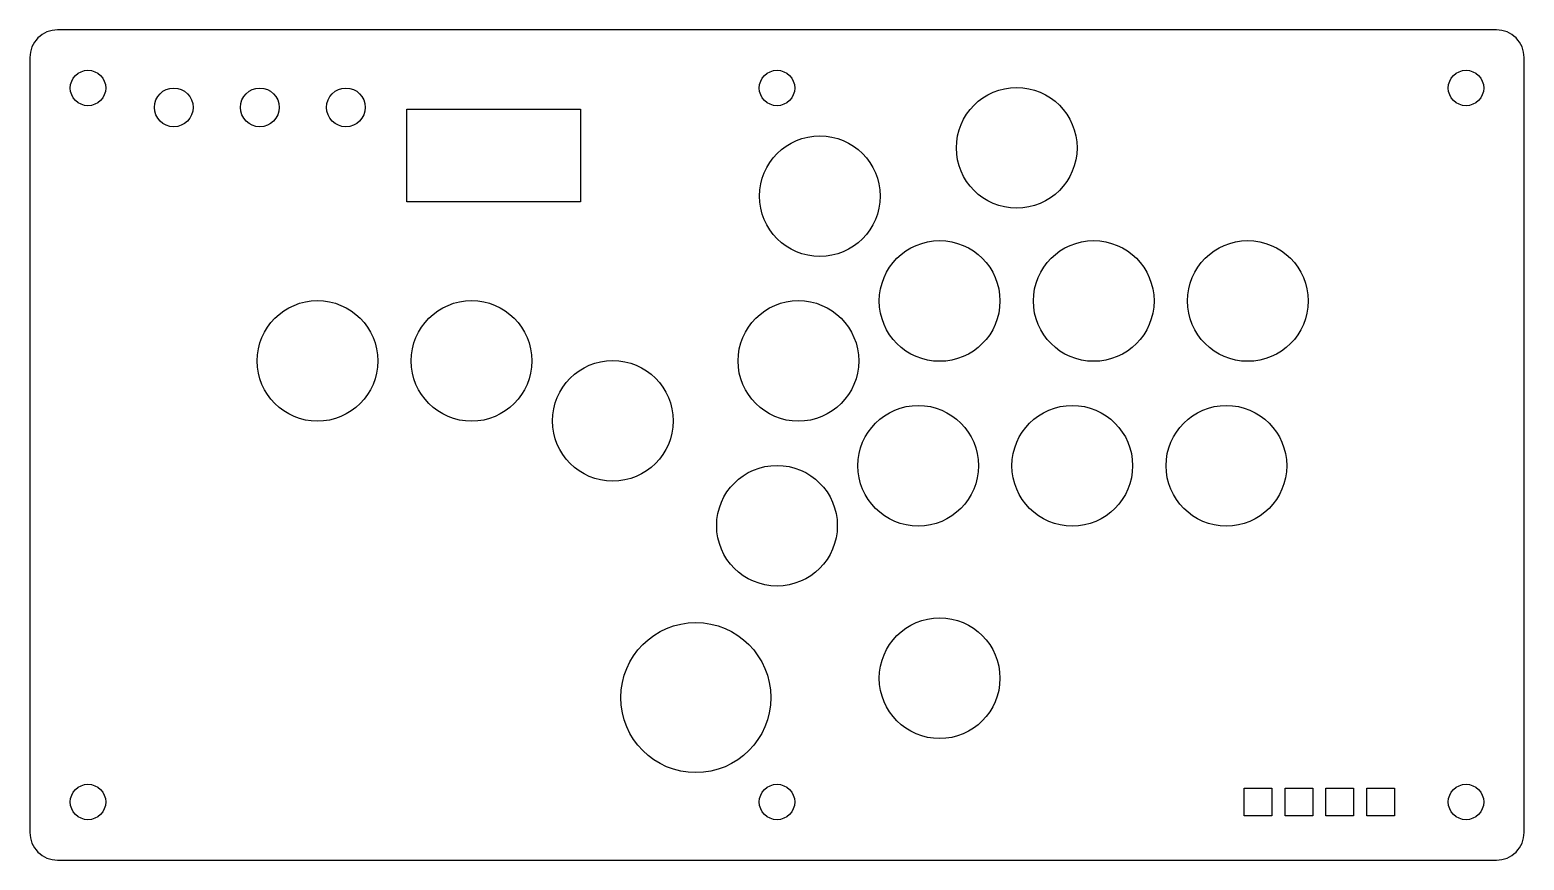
# Model space of a CAD drawing. Header units: millimetres. Extents: x 0 to 270, y 0 to 150.
import ezdxf

# ---------------------------------------------------------------- set-up
doc = ezdxf.new("R2010")
doc.units = ezdxf.units.MM
doc.layers.get('0').update_dxf_attribs({"linetype": 'CONTINUOUS'})

msp = doc.modelspace()

# ---------------------------------------------------------------- linework, layer by layer
msp.add_lwpolyline([(5, 0), (265, 0, 0.414214), (270, 5), (270, 145, 0.414214), (265, 150), (5, 150, 0.414214), (0, 145), (0, 5, 0.414214)], format="xyb", close=True)
for points in [[(99.51, 118.95), (68.09, 118.95), (68.09, 135.65), (99.51, 135.65)], [(219.4, 13.02), (224.4, 13.02), (224.4, 8.02), (219.4, 8.02)], [(226.8, 8.02), (226.8, 13.02), (231.8, 13.02), (231.8, 8.02)], [(239.2, 13.02), (239.2, 8.02), (234.2, 8.02), (234.2, 13.02)], [(241.6, 8.02), (241.6, 13.02), (246.6, 13.02), (246.6, 8.02)]]:
    msp.add_lwpolyline(points, close=True)
for centre, radius in [((10.5, 139.5), 3.2), ((135, 139.5), 3.2), ((259.5, 139.5), 3.2), ((26, 136), 3.5), ((41.55, 136), 3.5), ((57.1, 136), 3.5), ((178.31, 128.69), 10.9), ((142.74, 119.96), 10.9), ((164.39, 101.02), 10.9), ((192.23, 101.02), 10.9), ((220.07, 101.02), 10.9), ((51.97, 90.19), 10.9), ((79.81, 90.19), 10.9), ((138.87, 90.19), 10.9), ((105.33, 79.36), 10.9), ((160.52, 71.25), 10.9), ((188.36, 71.25), 10.9), ((216.2, 71.25), 10.9), ((135, 60.42), 10.9), ((164.39, 32.86), 10.9), ((120.33, 29.36), 13.55), ((10.5, 10.5), 3.2), ((135, 10.5), 3.2), ((259.5, 10.5), 3.2)]:
    msp.add_circle(centre, radius)

doc.saveas('drawing.dxf')
